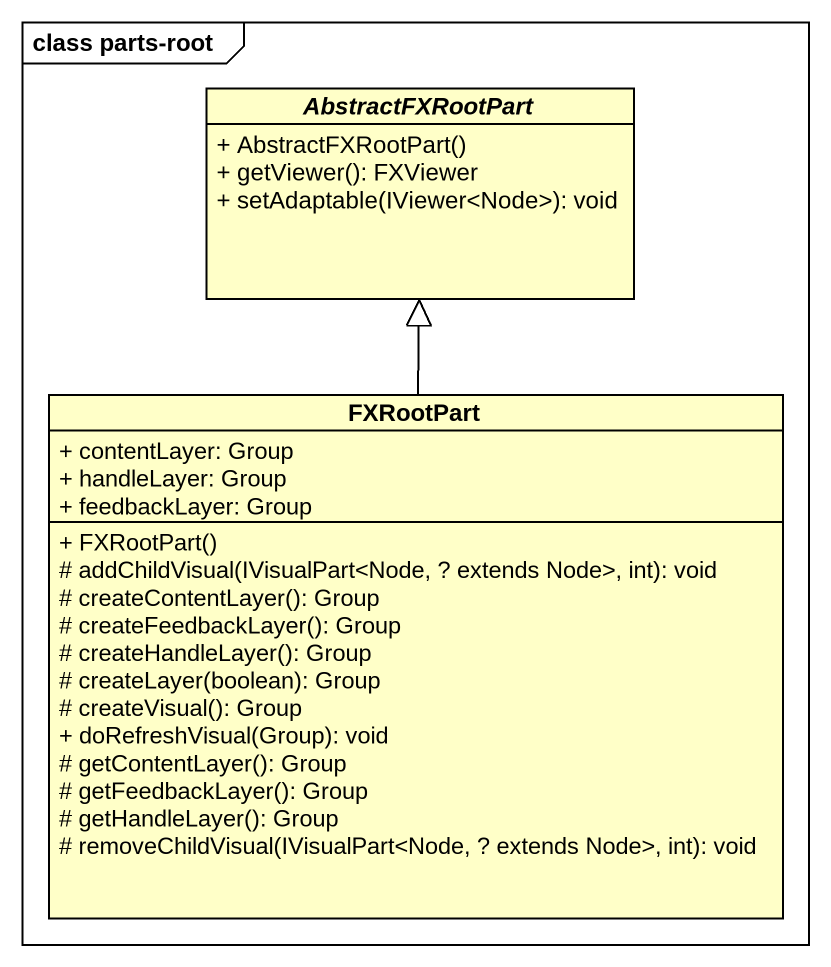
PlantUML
@startuml
mainframe class parts-root
hide circle
hide empty members
skinparam classAttributeIconSize 0
abstract class AbstractFXRootPart #FFFFC8 {
  + AbstractFXRootPart()
  + getViewer(): FXViewer
  + setAdaptable(IViewer<Node>): void
}
class FXRootPart #FFFFC8 {
  + contentLayer: Group
  + handleLayer: Group
  + feedbackLayer: Group
  + FXRootPart()
  # addChildVisual(IVisualPart<Node, ? extends Node>, int): void
  # createContentLayer(): Group
  # createFeedbackLayer(): Group
  # createHandleLayer(): Group
  # createLayer(boolean): Group
  # createVisual(): Group
  + doRefreshVisual(Group): void
  # getContentLayer(): Group
  # getFeedbackLayer(): Group
  # getHandleLayer(): Group
  # removeChildVisual(IVisualPart<Node, ? extends Node>, int): void
}
FXRootPart -up-|> AbstractFXRootPart
@enduml
